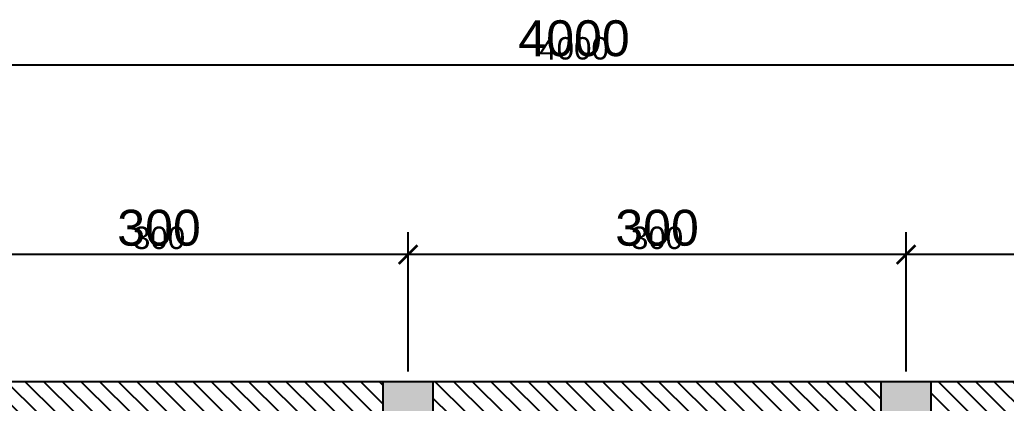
# Model space of a CAD drawing. Header units: millimetres. Extents: x -26398 to 135532, y -376633 to 43268.
# Drawn here: x 9003 to 9597, y -357888 to -357657 of the extents above; entities that cross this region are included whole.
import ezdxf

# ---------------------------------------------------------------- set-up
doc = ezdxf.new("R2010")
doc.units = ezdxf.units.MM
for name, color, linetype in [('0 @ 5', 7, 'Continuous'), ('0 @ 8', 7, 'Continuous'), ('TƯỜNG', 52, 'Continuous')]:
    doc.layers.add(name, color=color, linetype=linetype)
doc.styles.get("Standard").update_dxf_attribs({"font": 'arial.ttf'})
doc.dimstyles.new('SCALE dimmatbang', dxfattribs={"dimscale": 70, "dimtxt": 2.7, "dimasz": 1.4, "dimexe": 1.7, "dimexo": 0.7, "dimtad": 1, "dimtoh": 1, "dimdec": 1, "dimtxsty": 'Standard', "dimblk": 'ARCHTICK', "dimcen": 2.5, "dimclrd": 1, "dimclre": 256, "dimadec": 0, "dimazin": 0, "dimtfac": 1, "dimtdec": 1, "dimtmove": 0, "dimatfit": 3, "dimfxl": 1, "dimarcsym": 0})

# ---------------------------------------------------------------- blocks, each defined once
blk = doc.blocks.new('_ArchTick')
at = {"color": 0, "linetype": 'ByBlock', "const_width": 0.15}
blk.add_lwpolyline([(-0.5, -0.5), (0.5, 0.5)], dxfattribs=at)
blk = doc.blocks.new('*D8024')
at = {"lineweight": -2, "transparency": 16777216}
for p, q in [((9537.05, -357866.78), (9537.05, -357785.04)), ((9837.05, -357866.78), (9837.05, -357785.04))]:
    blk.add_line(p, q, dxfattribs=at)
at = {"color": 1, "lineweight": -2, "transparency": 16777216}
blk.add_line((9837.05, -357798.64), (9537.05, -357798.64), dxfattribs=at)
at = {"layer": 'DEFPOINTS', "color": 0, "transparency": 16777216}
for p in [(9537.05, -357798.64), (9537.05, -357872.38), (9837.05, -357872.38)]:
    blk.add_point(p, dxfattribs=at)
at = {"color": 1, "lineweight": -2, "transparency": 16777216, "xscale": 11.2, "yscale": 11.2, "zscale": 11.2, "rotation": 180}
blk.add_blockref('_ArchTick', (9537.05, -357798.64), dxfattribs=at)
at = {"color": 1, "lineweight": -2, "transparency": 16777216, "xscale": 11.2, "yscale": 11.2, "zscale": 11.2}
blk.add_blockref('_ArchTick', (9837.05, -357798.64), dxfattribs=at)
at = {"color": 0, "transparency": 16777216, "insert": (9687.05, -357782.61), "char_height": 21.6, "attachment_point": 5}
blk.add_mtext('300', dxfattribs=at)
blk = doc.blocks.new('*D8025')
at = {"lineweight": -2, "transparency": 16777216}
for p, q in [((9537.05, -357868.88), (9537.05, -357790.14)), ((9837.05, -357868.88), (9837.05, -357790.14))]:
    blk.add_line(p, q, dxfattribs=at)
at = {"color": 1, "lineweight": -2, "transparency": 16777216}
blk.add_line((9837.05, -357798.64), (9537.05, -357798.64), dxfattribs=at)
at = {"layer": 'DEFPOINTS', "color": 0, "transparency": 16777216}
for p in [(9537.05, -357798.64), (9537.05, -357872.38), (9837.05, -357872.38)]:
    blk.add_point(p, dxfattribs=at)
at = {"color": 1, "lineweight": -2, "transparency": 16777216, "xscale": 7, "yscale": 7, "zscale": 7, "rotation": 180}
blk.add_blockref('_ArchTick', (9537.05, -357798.64), dxfattribs=at)
at = {"color": 1, "lineweight": -2, "transparency": 16777216, "xscale": 7, "yscale": 7, "zscale": 7}
blk.add_blockref('_ArchTick', (9837.05, -357798.64), dxfattribs=at)
at = {"color": 0, "transparency": 16777216, "insert": (9687.05, -357788.62), "char_height": 13.5, "attachment_point": 5}
blk.add_mtext('300', dxfattribs=at)
blk = doc.blocks.new('*D8026')
at = {"lineweight": -2, "transparency": 16777216}
for p, q in [((9237.05, -357866.78), (9237.05, -357785.04)), ((9537.05, -357866.78), (9537.05, -357785.04))]:
    blk.add_line(p, q, dxfattribs=at)
at = {"color": 1, "lineweight": -2, "transparency": 16777216}
blk.add_line((9537.05, -357798.64), (9237.05, -357798.64), dxfattribs=at)
at = {"layer": 'DEFPOINTS', "color": 0, "transparency": 16777216}
for p in [(9237.05, -357798.64), (9237.05, -357872.38), (9537.05, -357872.38)]:
    blk.add_point(p, dxfattribs=at)
at = {"color": 1, "lineweight": -2, "transparency": 16777216, "xscale": 11.2, "yscale": 11.2, "zscale": 11.2, "rotation": 180}
blk.add_blockref('_ArchTick', (9237.05, -357798.64), dxfattribs=at)
at = {"color": 1, "lineweight": -2, "transparency": 16777216, "xscale": 11.2, "yscale": 11.2, "zscale": 11.2}
blk.add_blockref('_ArchTick', (9537.05, -357798.64), dxfattribs=at)
at = {"color": 0, "transparency": 16777216, "insert": (9387.05, -357782.61), "char_height": 21.6, "attachment_point": 5}
blk.add_mtext('300', dxfattribs=at)
blk = doc.blocks.new('*D8027')
at = {"lineweight": -2, "transparency": 16777216}
for p, q in [((9237.05, -357868.88), (9237.05, -357790.14)), ((9537.05, -357868.88), (9537.05, -357790.14))]:
    blk.add_line(p, q, dxfattribs=at)
at = {"color": 1, "lineweight": -2, "transparency": 16777216}
blk.add_line((9537.05, -357798.64), (9237.05, -357798.64), dxfattribs=at)
at = {"layer": 'DEFPOINTS', "color": 0, "transparency": 16777216}
for p in [(9237.05, -357798.64), (9237.05, -357872.38), (9537.05, -357872.38)]:
    blk.add_point(p, dxfattribs=at)
at = {"color": 1, "lineweight": -2, "transparency": 16777216, "xscale": 7, "yscale": 7, "zscale": 7, "rotation": 180}
blk.add_blockref('_ArchTick', (9237.05, -357798.64), dxfattribs=at)
at = {"color": 1, "lineweight": -2, "transparency": 16777216, "xscale": 7, "yscale": 7, "zscale": 7}
blk.add_blockref('_ArchTick', (9537.05, -357798.64), dxfattribs=at)
at = {"color": 0, "transparency": 16777216, "insert": (9387.05, -357788.62), "char_height": 13.5, "attachment_point": 5}
blk.add_mtext('300', dxfattribs=at)
blk = doc.blocks.new('*D8028')
at = {"lineweight": -2, "transparency": 16777216}
for p, q in [((8937.05, -357866.78), (8937.05, -357785.04)), ((9237.05, -357866.78), (9237.05, -357785.04))]:
    blk.add_line(p, q, dxfattribs=at)
at = {"color": 1, "lineweight": -2, "transparency": 16777216}
blk.add_line((9237.05, -357798.64), (8937.05, -357798.64), dxfattribs=at)
at = {"layer": 'DEFPOINTS', "color": 0, "transparency": 16777216}
for p in [(8937.05, -357798.64), (8937.05, -357872.38), (9237.05, -357872.38)]:
    blk.add_point(p, dxfattribs=at)
at = {"color": 1, "lineweight": -2, "transparency": 16777216, "xscale": 11.2, "yscale": 11.2, "zscale": 11.2, "rotation": 180}
blk.add_blockref('_ArchTick', (8937.05, -357798.64), dxfattribs=at)
at = {"color": 1, "lineweight": -2, "transparency": 16777216, "xscale": 11.2, "yscale": 11.2, "zscale": 11.2}
blk.add_blockref('_ArchTick', (9237.05, -357798.64), dxfattribs=at)
at = {"color": 0, "transparency": 16777216, "insert": (9087.05, -357782.61), "char_height": 21.6, "attachment_point": 5}
blk.add_mtext('300', dxfattribs=at)
blk = doc.blocks.new('*D8029')
at = {"lineweight": -2, "transparency": 16777216}
for p, q in [((8937.05, -357868.88), (8937.05, -357790.14)), ((9237.05, -357868.88), (9237.05, -357790.14))]:
    blk.add_line(p, q, dxfattribs=at)
at = {"color": 1, "lineweight": -2, "transparency": 16777216}
blk.add_line((9237.05, -357798.64), (8937.05, -357798.64), dxfattribs=at)
at = {"layer": 'DEFPOINTS', "color": 0, "transparency": 16777216}
for p in [(8937.05, -357798.64), (8937.05, -357872.38), (9237.05, -357872.38)]:
    blk.add_point(p, dxfattribs=at)
at = {"color": 1, "lineweight": -2, "transparency": 16777216, "xscale": 7, "yscale": 7, "zscale": 7, "rotation": 180}
blk.add_blockref('_ArchTick', (8937.05, -357798.64), dxfattribs=at)
at = {"color": 1, "lineweight": -2, "transparency": 16777216, "xscale": 7, "yscale": 7, "zscale": 7}
blk.add_blockref('_ArchTick', (9237.05, -357798.64), dxfattribs=at)
at = {"color": 0, "transparency": 16777216, "insert": (9087.05, -357788.62), "char_height": 13.5, "attachment_point": 5}
blk.add_mtext('300', dxfattribs=at)
blk = doc.blocks.new('*D8040')
at = {"lineweight": -2, "transparency": 16777216}
for p, q in [((7437.05, -357790.6), (7437.05, -357671.01)), ((11437.05, -357869.35), (11437.05, -357671.01))]:
    blk.add_line(p, q, dxfattribs=at)
at = {"color": 1, "lineweight": -2, "transparency": 16777216}
blk.add_line((11437.05, -357684.61), (7437.05, -357684.61), dxfattribs=at)
at = {"layer": 'DEFPOINTS', "color": 0, "transparency": 16777216}
for p in [(7437.05, -357684.61), (7437.05, -357796.2), (11437.05, -357874.95)]:
    blk.add_point(p, dxfattribs=at)
at = {"color": 1, "lineweight": -2, "transparency": 16777216, "xscale": 11.2, "yscale": 11.2, "zscale": 11.2, "rotation": 180}
blk.add_blockref('_ArchTick', (7437.05, -357684.61), dxfattribs=at)
at = {"color": 1, "lineweight": -2, "transparency": 16777216, "xscale": 11.2, "yscale": 11.2, "zscale": 11.2}
blk.add_blockref('_ArchTick', (11437.05, -357684.61), dxfattribs=at)
at = {"color": 0, "transparency": 16777216, "insert": (9337.05, -357668.58), "char_height": 21.6, "attachment_point": 5}
blk.add_mtext('4000', dxfattribs=at)
blk = doc.blocks.new('*D8041')
at = {"lineweight": -2, "transparency": 16777216}
for p, q in [((7437.05, -357792.7), (7437.05, -357676.11)), ((11437.05, -357871.45), (11437.05, -357676.11))]:
    blk.add_line(p, q, dxfattribs=at)
at = {"color": 1, "lineweight": -2, "transparency": 16777216}
blk.add_line((11437.05, -357684.61), (7437.05, -357684.61), dxfattribs=at)
at = {"layer": 'DEFPOINTS', "color": 0, "transparency": 16777216}
for p in [(7437.05, -357684.61), (7437.05, -357796.2), (11437.05, -357874.95)]:
    blk.add_point(p, dxfattribs=at)
at = {"color": 1, "lineweight": -2, "transparency": 16777216, "xscale": 7, "yscale": 7, "zscale": 7, "rotation": 180}
blk.add_blockref('_ArchTick', (7437.05, -357684.61), dxfattribs=at)
at = {"color": 1, "lineweight": -2, "transparency": 16777216, "xscale": 7, "yscale": 7, "zscale": 7}
blk.add_blockref('_ArchTick', (11437.05, -357684.61), dxfattribs=at)
at = {"color": 0, "transparency": 16777216, "insert": (9337.05, -357674.59), "char_height": 13.5, "attachment_point": 5}
blk.add_mtext('4000', dxfattribs=at)
blk = doc.blocks.new('*U9164')
at = {"layer": '0 @ 5'}
dim = blk.add_linear_dim(base=(9537.05, -357798.64), p1=(9837.05, -357872.38), p2=(9537.05, -357872.38), dimstyle='SCALE dimmatbang', override={"dimscale": 5, "dimtix": 0, "dimtofl": 1, "dimtmove": 0, "dimatfit": 3}, dxfattribs=at)
dim.commit()
dim.dimension.update_dxf_attribs({"geometry": '*D8025', "text_midpoint": (9687.05, -357788.62)})
at = {"layer": '0 @ 8'}
dim = blk.add_linear_dim(base=(9537.05, -357798.64), p1=(9837.05, -357872.38), p2=(9537.05, -357872.38), dimstyle='SCALE dimmatbang', override={"dimscale": 8, "dimtix": 0, "dimtofl": 1, "dimtmove": 0, "dimatfit": 3}, dxfattribs=at)
dim.commit()
dim.dimension.update_dxf_attribs({"geometry": '*D8024', "text_midpoint": (9687.05, -357782.61)})
blk = doc.blocks.new('*U9165')
at = {"layer": '0 @ 5'}
dim = blk.add_linear_dim(base=(9237.05, -357798.64), p1=(9537.05, -357872.38), p2=(9237.05, -357872.38), dimstyle='SCALE dimmatbang', override={"dimscale": 5, "dimtix": 0, "dimtofl": 1, "dimtmove": 0, "dimatfit": 3}, dxfattribs=at)
dim.commit()
dim.dimension.update_dxf_attribs({"geometry": '*D8027', "text_midpoint": (9387.05, -357788.62)})
at = {"layer": '0 @ 8'}
dim = blk.add_linear_dim(base=(9237.05, -357798.64), p1=(9537.05, -357872.38), p2=(9237.05, -357872.38), dimstyle='SCALE dimmatbang', override={"dimscale": 8, "dimtix": 0, "dimtofl": 1, "dimtmove": 0, "dimatfit": 3}, dxfattribs=at)
dim.commit()
dim.dimension.update_dxf_attribs({"geometry": '*D8026', "text_midpoint": (9387.05, -357782.61)})
blk = doc.blocks.new('*U9166')
at = {"layer": '0 @ 5'}
dim = blk.add_linear_dim(base=(8937.05, -357798.64), p1=(9237.05, -357872.38), p2=(8937.05, -357872.38), dimstyle='SCALE dimmatbang', override={"dimscale": 5, "dimtix": 0, "dimtofl": 1, "dimtmove": 0, "dimatfit": 3}, dxfattribs=at)
dim.commit()
dim.dimension.update_dxf_attribs({"geometry": '*D8029', "text_midpoint": (9087.05, -357788.62)})
at = {"layer": '0 @ 8'}
dim = blk.add_linear_dim(base=(8937.05, -357798.64), p1=(9237.05, -357872.38), p2=(8937.05, -357872.38), dimstyle='SCALE dimmatbang', override={"dimscale": 8, "dimtix": 0, "dimtofl": 1, "dimtmove": 0, "dimatfit": 3}, dxfattribs=at)
dim.commit()
dim.dimension.update_dxf_attribs({"geometry": '*D8028', "text_midpoint": (9087.05, -357782.61)})
blk = doc.blocks.new('*U9172')
at = {"layer": '0 @ 5'}
dim = blk.add_linear_dim(base=(7437.05, -357684.61), p1=(11437.05, -357874.95), p2=(7437.05, -357796.2), angle=180, dimstyle='SCALE dimmatbang', override={"dimscale": 5, "dimtix": 0, "dimtofl": 1, "dimtmove": 0, "dimatfit": 3}, dxfattribs=at)
dim.commit()
dim.dimension.update_dxf_attribs({"geometry": '*D8041', "text_midpoint": (9337.05, -357684.61), "dimtype": 128})
at = {"layer": '0 @ 8'}
dim = blk.add_linear_dim(base=(7437.05, -357684.61), p1=(11437.05, -357874.95), p2=(7437.05, -357796.2), angle=180, dimstyle='SCALE dimmatbang', override={"dimscale": 8, "dimtix": 0, "dimtofl": 1, "dimtmove": 0, "dimatfit": 3}, dxfattribs=at)
dim.commit()
dim.dimension.update_dxf_attribs({"geometry": '*D8040', "text_midpoint": (9337.05, -357684.61), "dimtype": 128})

msp = doc.modelspace()

# ---------------------------------------------------------------- hatches: boundary and pattern name
h = msp.add_hatch(color=1)
h.dxf.hatch_style = 1
h.paths.add_polyline_path([(9222.05, -357894.95), (9252.05, -357894.95), (9252.05, -357874.95), (9222.05, -357874.95)])
h = msp.add_hatch(color=1)
h.dxf.hatch_style = 1
h.paths.add_polyline_path([(9522.05, -357894.95), (9552.05, -357894.95), (9552.05, -357874.95), (9522.05, -357874.95)])
at = {"layer": 'TƯỜNG'}
h = msp.add_hatch(dxfattribs=at)
h.set_pattern_fill('ANSI31', color=256, scale=2.5, angle=90)
h.set_pattern_definition([(135, (-202.924, -361103.396), (-5.61266, -5.61266), [])])
h.paths.add_polyline_path([(7457.05, -357874.95), (7457.05, -357894.95), (8022.05, -357894.95), (8022.05, -357874.95)])
h.paths.add_polyline_path([(8322.05, -357894.95), (8322.05, -357874.95), (8052.05, -357874.95), (8052.05, -357894.95)])
h.paths.add_polyline_path([(8652.05, -357874.95), (8652.05, -357894.95), (8922.05, -357894.95), (8922.05, -357875.49), (8921.51, -357874.95)])
h.paths.add_polyline_path([(8622.05, -357894.95), (8622.05, -357874.95), (8352.05, -357874.95), (8352.05, -357894.95)])
h.paths.add_polyline_path([(8952.05, -357874.95), (8952.05, -357894.26), (8952.73, -357894.95), (9222.05, -357894.95), (9222.05, -357874.95)])
h.paths.add_polyline_path([(9252.05, -357874.95), (9252.05, -357894.95), (9522.05, -357894.95), (9522.05, -357874.95)])
h.paths.add_polyline_path([(9822.05, -357894.95), (9822.05, -357874.95), (9552.05, -357874.95), (9552.05, -357894.95)])
h.paths.add_polyline_path([(10222.05, -357894.95), (10222.05, -357874.95), (9852.05, -357874.95), (9852.05, -357894.95)])
h.paths.add_polyline_path([(10605.97, -357894.95), (10605.97, -357875.07), (10616.65, -357875.07), (10616.53, -357874.95), (10252.05, -357874.95), (10252.05, -357894.95)])

# ---------------------------------------------------------------- linework, layer by layer
for points in [[(9252.05, -357874.95), (9252.05, -357894.95), (9222.05, -357894.95), (9222.05, -357874.95)], [(9552.05, -357874.95), (9552.05, -357894.95), (9522.05, -357894.95), (9522.05, -357874.95)]]:
    msp.add_lwpolyline(points, close=True)
msp.add_line((7437.05, -357874.95), (10637.05, -357874.95), dxfattribs=at)

# ---------------------------------------------------------------- block references
for name in ['*U9172', '*U9166', '*U9165', '*U9164']:
    msp.add_blockref(name, (0, 0))

doc.saveas('drawing.dxf')
